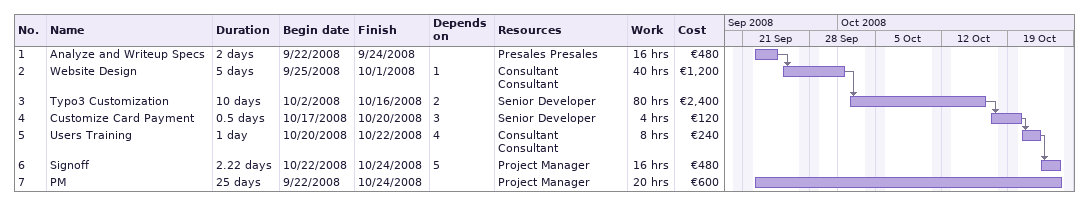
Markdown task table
| ID | Task | Duration | Start | Finish | Predecessors | Resources | Work (h) | Cost (€) |
|---|---|---|---|---|---|---|---|---|
| 1 | Analyze and Writeup Specs | 2d | 2008-09-22 | 2008-09-24 |  | Presales Presales | 16 | 480 |
| 2 | Website Design | 5d | 2008-09-25 | 2008-10-01 | 1 | Consultant Consultant | 40 | 1200 |
| 3 | Typo3 Customization | 10d | 2008-10-02 | 2008-10-16 | 2 | Senior Developer | 80 | 2400 |
| 4 | Customize Card Payment | 0.5d | 2008-10-17 | 2008-10-20 | 3 | Senior Developer | 4 | 120 |
| 5 | Users Training | 1d | 2008-10-20 | 2008-10-22 | 4 | Consultant Consultant | 8 | 240 |
| 6 | Signoff | 2.22d | 2008-10-22 | 2008-10-24 | 5 | Project Manager | 16 | 480 |
| 7 | PM | 25d | 2008-09-22 | 2008-10-24 |  | Project Manager | 20 | 600 |
